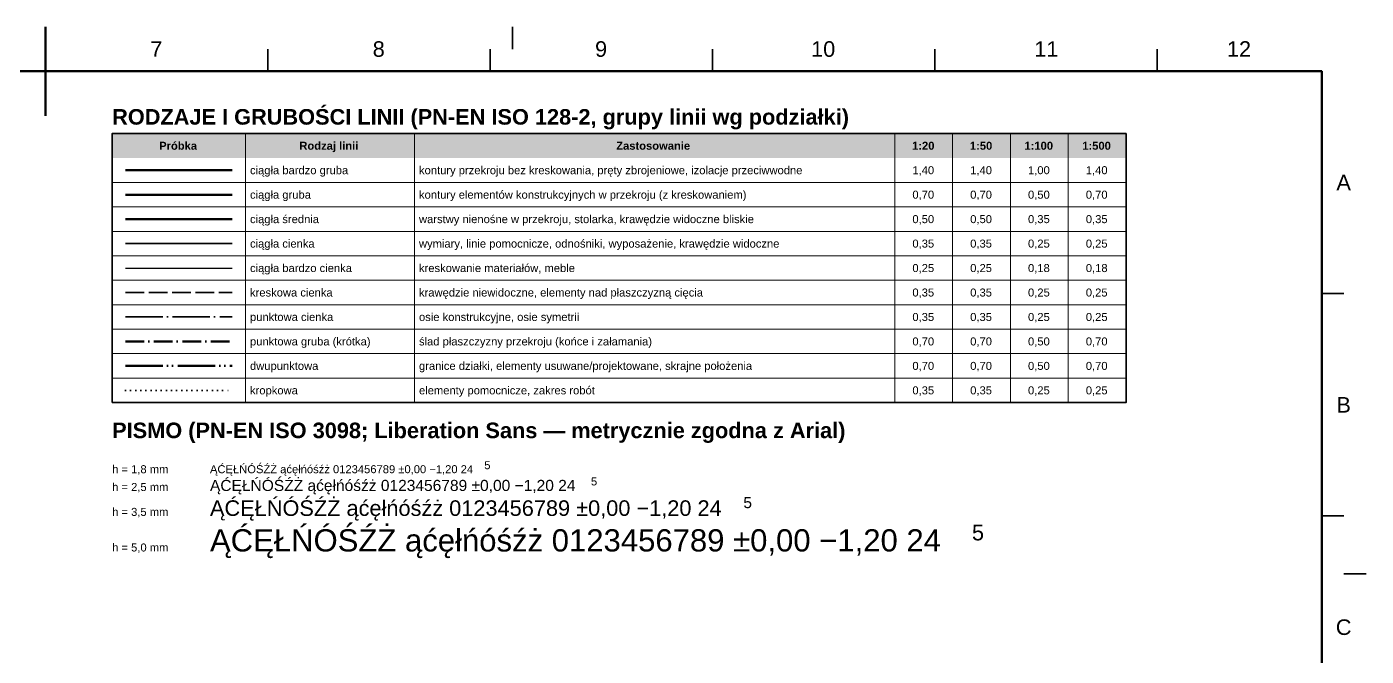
# Paper-space layout 'Arkusz DEMO-03' of a CAD drawing. Header units: metres, sheet in millimetres. Extents: x 0 to 594, y 0 to 420.
# Drawn here: x 292.8 to 594, y 278.5 to 420 of the extents above; entities that cross this region are included whole.
import ezdxf

# ---------------------------------------------------------------- set-up
doc = ezdxf.new("R2010")
doc.units = ezdxf.units.M
for name, pattern in [('DWUPUNKTOWA', [11.55, 8.4, -1.05, 0, -1.05, 0, -1.05]), ('KRESKOWA', [5.25, 4.2, -1.05]), ('KROPKOWA', [1.05, 0, -1.05]), ('PUNKTOWA', [10.5, 8.4, -1.05, 0, -1.05]), ('PUNKTOWA_KROTKA', [6.3, 4.2, -1.05, 0, -1.05])]:
    doc.linetypes.add(name, pattern=pattern)
doc.layers.add('R-LEGENDA', color=7, linetype='Continuous', lineweight=25)
doc.layers.add('R-RAMKA', color=7, linetype='Continuous', lineweight=50)
doc.styles.add('PL_ARIAL', font='arial.ttf')
doc.styles.add('PL_ARIAL_B', font='arialbd.ttf')

psp = doc.layouts.new('Arkusz DEMO-03')

# ---------------------------------------------------------------- hatches: boundary and pattern name
at = {"layer": 'R-LEGENDA', "true_color": 0xeeeeee}
psp.add_hatch(color=7, dxfattribs=at).paths.add_polyline_path([(312, 390.5), (540, 390.5), (540, 396), (312, 396)])

# ---------------------------------------------------------------- linework, layer by layer
at = {"layer": 'R-LEGENDA', "lineweight": 35}
psp.add_lwpolyline([(312, 335.5), (540, 335.5), (540, 396), (312, 396)], close=True, dxfattribs=at)
at = {"layer": 'R-LEGENDA', "lineweight": 13}
for points in [[(342, 335.5), (342, 396)], [(380, 335.5), (380, 396)], [(488, 335.5), (488, 396)], [(501, 335.5), (501, 396)], [(514, 335.5), (514, 396)], [(527, 335.5), (527, 396)], [(312, 385), (540, 385)], [(312, 379.5), (540, 379.5)], [(312, 374), (540, 374)], [(312, 368.5), (540, 368.5)], [(312, 363), (540, 363)], [(312, 357.5), (540, 357.5)], [(312, 352), (540, 352)], [(312, 346.5), (540, 346.5)], [(312, 341), (540, 341)], [(312, 335.5), (540, 335.5)]]:
    psp.add_lwpolyline(points, dxfattribs=at)
at = {"layer": 'R-LEGENDA', "lineweight": 140, "true_color": 0x000000}
psp.add_lwpolyline([(315, 387.75), (339, 387.75)], dxfattribs=at)
at = {"layer": 'R-LEGENDA', "lineweight": 70, "true_color": 0x000000}
psp.add_lwpolyline([(315, 382.25), (339, 382.25)], dxfattribs=at)
at = {"layer": 'R-LEGENDA', "lineweight": 50, "true_color": 0x000000}
psp.add_lwpolyline([(315, 376.75), (339, 376.75)], dxfattribs=at)
at = {"layer": 'R-LEGENDA', "lineweight": 35, "true_color": 0x000000}
psp.add_lwpolyline([(315, 371.25), (339, 371.25)], dxfattribs=at)
at = {"layer": 'R-LEGENDA', "lineweight": 25, "true_color": 0x000000}
psp.add_lwpolyline([(315, 365.75), (339, 365.75)], dxfattribs=at)
at = {"layer": 'R-LEGENDA', "linetype": 'KRESKOWA', "lineweight": 35, "true_color": 0x000000, "flags": 128}
psp.add_lwpolyline([(315, 360.25), (339, 360.25)], dxfattribs=at)
at = {"layer": 'R-LEGENDA', "linetype": 'PUNKTOWA', "lineweight": 35, "true_color": 0x000000, "flags": 128}
psp.add_lwpolyline([(315, 354.75), (339, 354.75)], dxfattribs=at)
at = {"layer": 'R-LEGENDA', "linetype": 'PUNKTOWA_KROTKA', "lineweight": 70, "true_color": 0x000000, "flags": 128}
psp.add_lwpolyline([(315, 349.25), (339, 349.25)], dxfattribs=at)
at = {"layer": 'R-LEGENDA', "linetype": 'DWUPUNKTOWA', "lineweight": 70, "true_color": 0x000000, "flags": 128}
psp.add_lwpolyline([(315, 343.75), (339, 343.75)], dxfattribs=at)
at = {"layer": 'R-LEGENDA', "linetype": 'KROPKOWA', "lineweight": 35, "true_color": 0x000000, "flags": 128}
psp.add_lwpolyline([(315, 338.25), (339, 338.25)], dxfattribs=at)
at = {"layer": 'R-RAMKA', "lineweight": 70}
psp.add_lwpolyline([(297, 420), (297, 400)], dxfattribs=at)
at = {"layer": 'R-RAMKA', "lineweight": 35}
for points in [[(402, 420), (402, 415)], [(297, 410), (297, 415)], [(347, 410), (347, 415)], [(397, 410), (397, 415)], [(447, 410), (447, 415)], [(497, 410), (497, 415)], [(547, 410), (547, 415)], [(584, 360), (589, 360)], [(584, 310), (589, 310)], [(594, 297), (589, 297)]]:
    psp.add_lwpolyline(points, dxfattribs=at)
at = {"layer": 'R-RAMKA', "lineweight": 70}
psp.add_lwpolyline([(20, 10), (584, 10), (584, 410), (20, 410)], close=True, dxfattribs=at)

# ---------------------------------------------------------------- texts
at = {"layer": 'R-LEGENDA'}
for s, height, style, p in [('RODZAJE I GRUBOŚCI LINII (PN-EN ISO 128-2, grupy linii wg podziałki)', 3.5, 'PL_ARIAL_B', (312, 398)), ('Próbka', 1.8, 'PL_ARIAL_B', (322.57, 392.35)), ('Rodzaj linii', 1.8, 'PL_ARIAL_B', (354.1, 392.35)), ('Zastosowanie', 1.8, 'PL_ARIAL_B', (425.35, 392.35)), ('1:20', 1.8, 'PL_ARIAL_B', (491.88, 392.35)), ('1:50', 1.8, 'PL_ARIAL_B', (504.88, 392.35)), ('1:100', 1.8, 'PL_ARIAL_B', (517.15, 392.35)), ('1:500', 1.8, 'PL_ARIAL_B', (530.15, 392.35)), ('ciągła bardzo gruba', 1.8, 'PL_ARIAL', (343, 386.85)), ('kontury przekroju bez kreskowania, pręty zbrojeniowe, izolacje przeciwwodne', 1.8, 'PL_ARIAL', (381, 386.85)), ('1,40', 1.8, 'PL_ARIAL', (491.95, 386.85)), ('1,40', 1.8, 'PL_ARIAL', (504.95, 386.85)), ('1,00', 1.8, 'PL_ARIAL', (517.95, 386.85)), ('1,40', 1.8, 'PL_ARIAL', (530.95, 386.85)), ('ciągła gruba', 1.8, 'PL_ARIAL', (343, 381.35)), ('kontury elementów konstrukcyjnych w przekroju (z kreskowaniem)', 1.8, 'PL_ARIAL', (381, 381.35)), ('0,70', 1.8, 'PL_ARIAL', (491.95, 381.35)), ('0,70', 1.8, 'PL_ARIAL', (504.95, 381.35)), ('0,50', 1.8, 'PL_ARIAL', (517.95, 381.35)), ('0,70', 1.8, 'PL_ARIAL', (530.95, 381.35)), ('ciągła średnia', 1.8, 'PL_ARIAL', (343, 375.85)), ('warstwy nienośne w przekroju, stolarka, krawędzie widoczne bliskie', 1.8, 'PL_ARIAL', (381, 375.85)), ('0,50', 1.8, 'PL_ARIAL', (491.95, 375.85)), ('0,50', 1.8, 'PL_ARIAL', (504.95, 375.85)), ('0,35', 1.8, 'PL_ARIAL', (517.95, 375.85)), ('0,35', 1.8, 'PL_ARIAL', (530.95, 375.85)), ('ciągła cienka', 1.8, 'PL_ARIAL', (343, 370.35)), ('wymiary, linie pomocnicze, odnośniki, wyposażenie, krawędzie widoczne', 1.8, 'PL_ARIAL', (381, 370.35)), ('0,35', 1.8, 'PL_ARIAL', (491.95, 370.35)), ('0,35', 1.8, 'PL_ARIAL', (504.95, 370.35)), ('0,25', 1.8, 'PL_ARIAL', (517.95, 370.35)), ('0,25', 1.8, 'PL_ARIAL', (530.95, 370.35)), ('ciągła bardzo cienka', 1.8, 'PL_ARIAL', (343, 364.85)), ('kreskowanie materiałów, meble', 1.8, 'PL_ARIAL', (381, 364.85)), ('0,25', 1.8, 'PL_ARIAL', (491.95, 364.85)), ('0,25', 1.8, 'PL_ARIAL', (504.95, 364.85)), ('0,18', 1.8, 'PL_ARIAL', (517.95, 364.85)), ('0,18', 1.8, 'PL_ARIAL', (530.95, 364.85)), ('kreskowa cienka', 1.8, 'PL_ARIAL', (343, 359.35)), ('krawędzie niewidoczne, elementy nad płaszczyzną cięcia', 1.8, 'PL_ARIAL', (381, 359.35)), ('0,35', 1.8, 'PL_ARIAL', (491.95, 359.35)), ('0,35', 1.8, 'PL_ARIAL', (504.95, 359.35)), ('0,25', 1.8, 'PL_ARIAL', (517.95, 359.35)), ('0,25', 1.8, 'PL_ARIAL', (530.95, 359.35)), ('punktowa cienka', 1.8, 'PL_ARIAL', (343, 353.85)), ('osie konstrukcyjne, osie symetrii', 1.8, 'PL_ARIAL', (381, 353.85)), ('0,35', 1.8, 'PL_ARIAL', (491.95, 353.85)), ('0,35', 1.8, 'PL_ARIAL', (504.95, 353.85)), ('0,25', 1.8, 'PL_ARIAL', (517.95, 353.85)), ('0,25', 1.8, 'PL_ARIAL', (530.95, 353.85)), ('punktowa gruba (krótka)', 1.8, 'PL_ARIAL', (343, 348.35)), ('ślad płaszczyzny przekroju (końce i załamania)', 1.8, 'PL_ARIAL', (381, 348.35)), ('0,70', 1.8, 'PL_ARIAL', (491.95, 348.35)), ('0,70', 1.8, 'PL_ARIAL', (504.95, 348.35)), ('0,50', 1.8, 'PL_ARIAL', (517.95, 348.35)), ('0,70', 1.8, 'PL_ARIAL', (530.95, 348.35)), ('dwupunktowa', 1.8, 'PL_ARIAL', (343, 342.85)), ('granice działki, elementy usuwane/projektowane, skrajne położenia', 1.8, 'PL_ARIAL', (381, 342.85)), ('0,70', 1.8, 'PL_ARIAL', (491.95, 342.85)), ('0,70', 1.8, 'PL_ARIAL', (504.95, 342.85)), ('0,50', 1.8, 'PL_ARIAL', (517.95, 342.85)), ('0,70', 1.8, 'PL_ARIAL', (530.95, 342.85)), ('kropkowa', 1.8, 'PL_ARIAL', (343, 337.35)), ('elementy pomocnicze, zakres robót', 1.8, 'PL_ARIAL', (381, 337.35)), ('0,35', 1.8, 'PL_ARIAL', (491.95, 337.35)), ('0,35', 1.8, 'PL_ARIAL', (504.95, 337.35)), ('0,25', 1.8, 'PL_ARIAL', (517.95, 337.35)), ('0,25', 1.8, 'PL_ARIAL', (530.95, 337.35)), ('PISMO (PN-EN ISO 3098; Liberation Sans — metrycznie zgodna z Arial)', 3.5, 'PL_ARIAL_B', (312, 327.5)), ('5', 1.8, 'PL_ARIAL', (395.68, 320.52)), ('h = 1,8 mm', 1.8, 'PL_ARIAL', (312, 319.62)), ('ĄĆĘŁŃÓŚŹŻ ąćęłńóśźż 0123456789 ±0,00 −1,20 24', 1.8, 'PL_ARIAL', (334, 319.62)), ('h = 2,5 mm', 1.8, 'PL_ARIAL', (312, 315.62)), ('ĄĆĘŁŃÓŚŹŻ ąćęłńóśźż 0123456789 ±0,00 −1,20 24', 2.5, 'PL_ARIAL', (334, 315.62)), ('5', 1.8, 'PL_ARIAL', (419.67, 316.87)), ('ĄĆĘŁŃÓŚŹŻ ąćęłńóśźż 0123456789 ±0,00 −1,20 24', 3.5, 'PL_ARIAL', (334, 310.02)), ('5', 2.5, 'PL_ARIAL', (453.94, 311.77)), ('h = 3,5 mm', 1.8, 'PL_ARIAL', (312, 310.02)), ('ĄĆĘŁŃÓŚŹŻ ąćęłńóśźż 0123456789 ±0,00 −1,20 24', 5, 'PL_ARIAL', (334, 302.02)), ('5', 3.5, 'PL_ARIAL', (505.35, 304.52)), ('h = 5,0 mm', 1.8, 'PL_ARIAL', (312, 302.02))]:
    psp.add_text(s, height=height, dxfattribs=dict(at, style=style)).set_placement(p)
at = {"layer": 'R-RAMKA', "style": 'PL_ARIAL'}
for s, p in [('7', (320.59, 413.25)), ('8', (370.59, 413.25)), ('9', (420.59, 413.25)), ('10', (469.17, 413.25)), ('11', (519.36, 413.25)), ('12', (562.67, 413.25)), ('A', (587.3, 383.25)), ('B', (587.3, 333.25)), ('C', (587.16, 283.25))]:
    psp.add_text(s, height=3.5, dxfattribs=at).set_placement(p)

doc.saveas('drawing.dxf')
